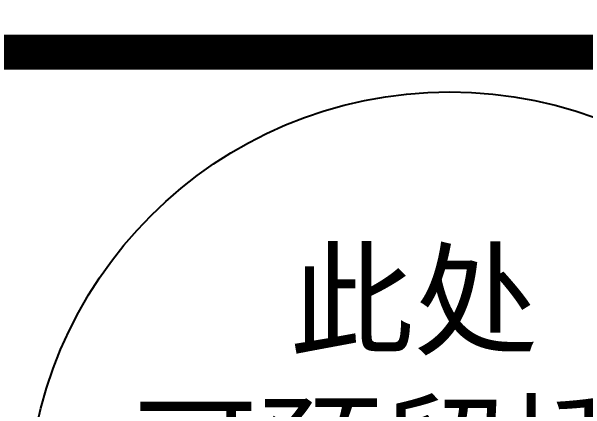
# Model space of a CAD drawing. Extents: x 11992 to 29481, y -6727 to 6811.
# Drawn here: x 14578.5 to 14742.1, y 3872.9 to 3986.5 of the extents above; entities that cross this region are included whole.
import ezdxf

# ---------------------------------------------------------------- set-up
doc = ezdxf.new("R2010")
doc.units = 0
doc.header["$MEASUREMENT"] = 0
doc.layers.add('zoylight 0装饰灯', color=6, linetype='CONTINUOUS')
doc.layers.add('zoylight 5回路', color=4, linetype='CONTINUOUS')
doc.layers.add('zoylight 1灯带', color=1, linetype='CONTINUOUS', lineweight=30)
doc.styles.get("Standard").update_dxf_attribs({"font": 'arial.ttf'})
doc.styles.add('XZC', font='SIMPLEX.SHX', dxfattribs={"width": 0.7, "bigfont": 'hztxt.shx'})
doc.linetypes.add('LED_LINE', pattern='A,12.7,-5.08,["LED",XZC,S=2.54,R=0,X=-2.54,Y=-1.27],-6.35', length=24.13)

msp = doc.modelspace()

# ---------------------------------------------------------------- linework, layer by layer
at = {"layer": 'zoylight 0装饰灯'}
msp.add_circle((14703.41, 3843.23, -1618.39), 120.31, dxfattribs=at)
at = {"layer": 'zoylight 1灯带', "linetype": 'LED_LINE', "ltscale": 20, "const_width": 10, "elevation": 0}
msp.add_lwpolyline([(14419.61, 3974.84), (17179.61, 3974.84)], dxfattribs=at)
at = {"layer": 'zoylight 5回路', "linetype": 'Continuous'}
msp.add_arc((14340.81, 4388.04), 991.14, 278.9097, 342.9987, dxfattribs=at)

# ---------------------------------------------------------------- texts
at = {"layer": 'zoylight 0装饰灯', "insert": (14577.47, 3917.21, -1618.39), "char_height": 26, "width": 253.1616, "attachment_point": 1}
msp.add_mtext('{\\fMicrosoft YaHei|b0|i0|c134|p34;\\W9.1127;\\C6; \\W1;此处\\P{\\W4.063193; }可预留插座\\P{\\W9.1292; }设置\\P{\\W3.318144; }落地灯/台灯}', dxfattribs=at)

doc.saveas('drawing.dxf')
